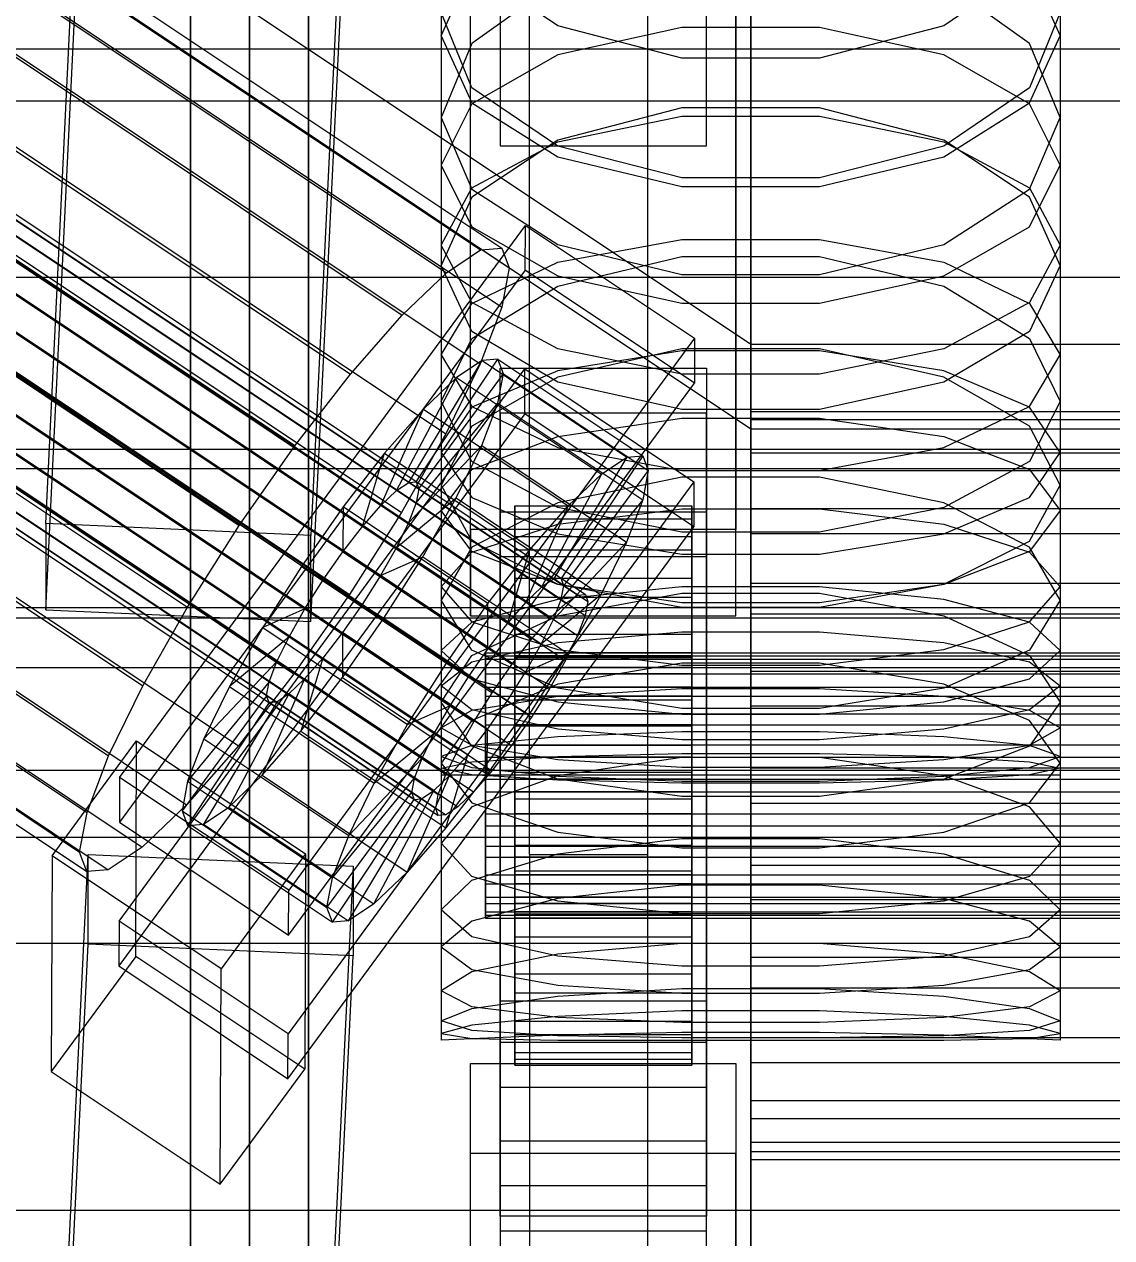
# Model space of a CAD drawing. Header units: millimetres. Extents: x -1970 to 34302, y -80068 to 6837.
# Drawn here: x -179.3 to -105.5, y -34680.6 to -34598.3 of the extents above; entities that cross this region are included whole.
import ezdxf

# ---------------------------------------------------------------- set-up
doc = ezdxf.new("R2010")
doc.units = ezdxf.units.MM
for name, color, linetype, lineweight in [('COTAS_O', 1, 'Continuous', 0), ('frontal_briquetadora', 7, 'Continuous', 0), ('frontal_C01', 7, 'Continuous', 0), ('frontal_C02', 7, 'Continuous', 0), ('frontal_C05-C07', 7, 'Continuous', 0), ('frontal_C07', 7, 'Continuous', 0), ('frontal_mezcladora', 7, 'Continuous', 0)]:
    doc.layers.add(name, color=color, linetype=linetype, lineweight=lineweight)
doc.dimstyles.new('R19_100', dxfattribs={"dimtxt": 250, "dimasz": 150, "dimexe": 150, "dimexo": 80, "dimgap": 100, "dimtad": 1, "dimtih": 1, "dimtoh": 1, "dimdsep": 46, "dimcen": 0.09, "dimadec": 0, "dimazin": 0, "dimtfac": 1, "dimtdec": 4, "dimtofl": 0, "dimtmove": 0, "dimatfit": 3, "dimfxl": 1, "dimtolj": 1, "dimtzin": 0, "dimarcsym": 0})

# ---------------------------------------------------------------- blocks, each defined once
blk = doc.blocks.new('*D38')
at = {"layer": 'COTAS_O', "color": 0, "lineweight": -2, "transparency": 16777216}
for p, q in [((-570, -33700), (200, -33700)), ((50, -34750), (50, -33850)), ((-570, -34900), (200, -34900))]:
    blk.add_line(p, q, dxfattribs=at)
at = {"layer": 'COTAS_O', "color": 0, "transparency": 16777216}
for points in [[(25, -33850), (75, -33850), (50, -33700)], [(25, -34750), (75, -34750), (50, -34900)]]:
    blk.add_solid(points, dxfattribs=at)
at = {"layer": 'Defpoints', "color": 0, "transparency": 16777216}
for p in [(-650, -33700), (50, -33700), (-650, -34900)]:
    blk.add_point(p, dxfattribs=at)
blk = doc.blocks.new('*D39')
at = {"layer": 'COTAS_O', "color": 0, "lineweight": -2, "transparency": 16777216}
for p, q in [((-650, -34820), (-650, -34050)), ((650, -34820), (650, -34050)), ((-500, -34200), (500, -34200))]:
    blk.add_line(p, q, dxfattribs=at)
at = {"layer": 'COTAS_O', "color": 0, "transparency": 16777216}
for points in [[(-500, -34175), (-500, -34225), (-650, -34200)], [(500, -34175), (500, -34225), (650, -34200)]]:
    blk.add_solid(points, dxfattribs=at)
at = {"layer": 'Defpoints', "color": 0, "transparency": 16777216}
for p in [(650, -34200), (-650, -34900), (650, -34900)]:
    blk.add_point(p, dxfattribs=at)

msp = doc.modelspace()

# ---------------------------------------------------------------- linework, layer by layer
at = {"layer": 'frontal_briquetadora'}
for p, q in [((-164, -34454.149), (-164, -34698)), ((-160, -34698), (-160, -34454.149)), ((-160, -34478.149), (-160, -34722)), ((-160, -34727.142), (-160, -34483.291)), ((-160, -34483.291), (-160, -34715.652)), ((-160, -34722.08), (-160, -34489.719)), ((-160, -34489.719), (-160, -34716.717)), ((-168, -34713.16), (-168, -34492.29)), ((-164, -34719.288), (-164, -34492.29)), ((-160, -34719.288), (-160, -34492.29)), ((-160, -34492.29), (-160, -34713.16)), ((-168, -34497.432), (-168, -34718.302)), ((-160, -34718.302), (-160, -34497.432)), ((-151, -34589.538), (-151, -34604.666)), ((-109, -34589.538), (-109, -34604.666)), ((-151, -34599.11), (-148.92, -34594.554)), ((-143.093, -34598.435), (-148.92, -34594.475)), ((-111.08, -34594.475), (-116.907, -34598.435)), ((-111.08, -34594.554), (-109, -34599.11)), ((-143.094, -34595.48), (-148.92, -34599.639)), ((-111.08, -34599.639), (-116.906, -34595.48)), ((-160, -34596.589), (-160, -34607.552)), ((-160, -34596.944), (-160, -34607.881)), ((-160, -34608.209), (-160, -34597.299)), ((-148.92, -34602.634), (-151, -34597.535)), ((-109, -34597.535), (-111.08, -34602.634)), ((-134.673, -34600.632), (-143.093, -34598.435)), ((-134.673, -34598.547), (-143.093, -34600.4)), ((-125.327, -34598.547), (-134.673, -34598.547)), ((-116.907, -34598.435), (-125.327, -34600.632)), ((-116.907, -34600.4), (-125.327, -34598.547)), ((-151, -34599.11), (-151, -34614.698)), ((-151, -34599.11), (-148.92, -34603.666)), ((-148.92, -34599.639), (-151, -34604.666)), ((-111.08, -34603.666), (-109, -34599.11)), ((-109, -34604.666), (-111.08, -34599.639)), ((-109, -34599.11), (-109, -34614.698)), ((-143.093, -34600.4), (-148.92, -34603.738)), ((-111.08, -34603.738), (-116.907, -34600.4)), ((-125.327, -34600.632), (-134.673, -34600.632)), ((-143.094, -34606.596), (-148.92, -34602.634)), ((-111.08, -34602.634), (-116.906, -34606.596)), ((-148.92, -34603.738), (-151, -34607.901)), ((-148.92, -34603.666), (-143.093, -34607.319)), ((-116.907, -34607.319), (-111.08, -34603.666)), ((-109, -34607.901), (-111.08, -34603.738)), ((-151, -34604.666), (-148.92, -34609.515)), ((-134.674, -34603.999), (-143.094, -34606.192)), ((-143.093, -34606.298), (-134.673, -34604.564)), ((-125.326, -34603.999), (-134.674, -34603.999)), ((-134.673, -34604.564), (-125.327, -34604.564)), ((-125.327, -34604.564), (-116.907, -34606.298)), ((-116.906, -34606.192), (-125.326, -34603.999)), ((-111.08, -34609.515), (-109, -34604.666)), ((-143.094, -34606.192), (-148.92, -34610.051)), ((-148.92, -34609.422), (-143.093, -34606.298)), ((-116.907, -34606.298), (-111.08, -34609.422)), ((-111.08, -34610.051), (-116.906, -34606.192)), ((-134.674, -34608.746), (-143.094, -34606.596)), ((-116.906, -34606.596), (-125.326, -34608.746)), ((-160, -34607.552), (-160, -34617.661)), ((-160, -34607.881), (-160, -34617.962)), ((-151, -34607.901), (-151, -34623.913)), ((-151, -34607.901), (-148.92, -34612.065)), ((-143.093, -34607.319), (-134.673, -34609.347)), ((-125.327, -34609.347), (-116.907, -34607.319)), ((-111.08, -34612.065), (-109, -34607.901)), ((-109, -34607.901), (-109, -34623.913)), ((-160, -34618.263), (-160, -34608.209)), ((-125.326, -34608.746), (-134.674, -34608.746)), ((-151, -34613.318), (-148.92, -34609.422)), ((-148.92, -34609.515), (-143.094, -34613.274)), ((-134.673, -34609.347), (-125.327, -34609.347)), ((-116.906, -34613.274), (-111.08, -34609.515)), ((-111.08, -34609.422), (-109, -34613.318)), ((-148.92, -34610.051), (-151, -34614.698)), ((-109, -34614.698), (-111.08, -34610.051)), ((-148.92, -34612.065), (-143.093, -34615.403)), ((-116.907, -34615.403), (-111.08, -34612.065)), ((-151, -34613.318), (-151, -34629.59)), ((-148.92, -34617.214), (-151, -34613.318)), ((-143.094, -34613.274), (-134.674, -34615.311)), ((-143.093, -34614.479), (-134.673, -34612.927)), ((-134.673, -34612.927), (-125.327, -34612.927)), ((-125.327, -34612.927), (-116.907, -34614.479)), ((-125.326, -34615.311), (-116.906, -34613.274)), ((-109, -34613.318), (-111.08, -34617.214)), ((-109, -34613.318), (-109, -34629.59)), ((-148.92, -34617.275), (-143.093, -34614.479)), ((-143.094, -34616.105), (-134.674, -34614.083)), ((-134.674, -34614.083), (-125.326, -34614.083)), ((-125.326, -34614.083), (-116.906, -34616.105)), ((-116.907, -34614.479), (-111.08, -34617.275)), ((-148.92, -34619.163), (-151, -34614.698)), ((-134.674, -34615.311), (-125.326, -34615.311)), ((-109, -34614.698), (-111.08, -34619.163)), ((-148.92, -34619.655), (-143.094, -34616.105)), ((-143.093, -34615.403), (-134.673, -34617.256)), ((-125.327, -34617.256), (-116.907, -34615.403)), ((-116.906, -34616.105), (-111.08, -34619.655)), ((-160, -34617.661), (-160, -34626.89)), ((-151, -34620.762), (-148.92, -34617.275)), ((-143.093, -34620.338), (-148.92, -34617.214)), ((-134.673, -34617.256), (-125.327, -34617.256)), ((-111.08, -34617.214), (-116.907, -34620.338)), ((-111.08, -34617.275), (-109, -34620.762)), ((-160, -34617.962), (-160, -34627.164)), ((-160, -34627.437), (-160, -34618.263)), ((-143.094, -34622.61), (-148.92, -34619.163)), ((-111.08, -34619.163), (-116.906, -34622.61)), ((-151, -34623.913), (-148.92, -34619.655)), ((-111.08, -34619.655), (-109, -34623.913)), ((-151, -34620.762), (-151, -34637.392)), ((-151, -34620.762), (-148.92, -34624.249)), ((-134.674, -34620.353), (-143.094, -34622.259)), ((-134.673, -34622.072), (-143.093, -34620.338)), ((-134.673, -34620.476), (-143.093, -34621.842)), ((-125.326, -34620.353), (-134.674, -34620.353)), ((-125.327, -34620.476), (-134.673, -34620.476)), ((-116.907, -34620.338), (-125.327, -34622.072)), ((-116.907, -34621.842), (-125.327, -34620.476)), ((-116.906, -34622.259), (-125.326, -34620.353)), ((-111.08, -34624.249), (-109, -34620.762)), ((-109, -34620.762), (-109, -34637.392)), ((-143.093, -34621.842), (-148.92, -34624.303)), ((-111.08, -34624.303), (-116.907, -34621.842)), ((-143.094, -34622.259), (-148.92, -34625.598)), ((-134.674, -34624.472), (-143.094, -34622.61)), ((-125.327, -34622.072), (-134.673, -34622.072)), ((-116.906, -34622.61), (-125.326, -34624.472)), ((-111.08, -34625.598), (-116.906, -34622.259)), ((-148.92, -34627.982), (-151, -34623.913)), ((-148.92, -34624.303), (-151, -34627.373)), ((-148.92, -34624.249), (-143.093, -34627.045)), ((-116.907, -34627.045), (-111.08, -34624.249)), ((-109, -34623.913), (-111.08, -34627.982)), ((-109, -34627.373), (-111.08, -34624.303)), ((-143.093, -34626.287), (-134.673, -34625.047)), ((-125.326, -34624.472), (-134.674, -34624.472)), ((-134.673, -34625.047), (-125.327, -34625.047)), ((-125.327, -34625.047), (-116.907, -34626.287)), ((-148.92, -34625.598), (-151, -34629.59)), ((-109, -34629.59), (-111.08, -34625.598)), ((-160, -34626.89), (-160, -34635.216)), ((-148.92, -34628.522), (-143.093, -34626.287)), ((-116.907, -34626.287), (-111.08, -34628.522)), ((-160, -34627.164), (-160, -34635.461)), ((-160, -34635.706), (-160, -34627.437)), ((-151, -34627.373), (-151, -34644.321)), ((-151, -34627.373), (-148.92, -34630.442)), ((-143.093, -34627.045), (-134.673, -34628.597)), ((-125.327, -34628.597), (-116.907, -34627.045)), ((-111.08, -34630.442), (-109, -34627.373)), ((-109, -34627.373), (-109, -34644.321)), ((-151, -34631.309), (-148.92, -34628.522)), ((-143.094, -34631.109), (-148.92, -34627.982)), ((-111.08, -34627.982), (-116.906, -34631.109)), ((-111.08, -34628.522), (-109, -34631.309)), ((-134.674, -34629.063), (-143.094, -34630.791)), ((-125.326, -34629.063), (-134.674, -34629.063)), ((-134.673, -34628.597), (-125.327, -34628.597)), ((-116.906, -34630.791), (-125.326, -34629.063)), ((-151, -34629.59), (-148.92, -34633.39)), ((-111.08, -34633.39), (-109, -34629.59)), ((-148.92, -34630.442), (-143.093, -34632.904)), ((-143.094, -34630.791), (-148.92, -34633.807)), ((-116.907, -34632.904), (-111.08, -34630.442)), ((-111.08, -34633.807), (-116.906, -34630.791)), ((-151, -34631.309), (-151, -34648.447)), ((-148.92, -34634.097), (-151, -34631.309)), ((-134.674, -34632.791), (-143.094, -34631.109)), ((-143.093, -34632.248), (-134.673, -34631.199)), ((-134.673, -34631.199), (-125.327, -34631.199)), ((-125.327, -34631.199), (-116.907, -34632.248)), ((-116.906, -34631.109), (-125.326, -34632.791)), ((-109, -34631.309), (-111.08, -34634.097)), ((-109, -34631.309), (-109, -34648.447)), ((-148.92, -34634.139), (-143.093, -34632.248)), ((-116.907, -34632.248), (-111.08, -34634.139)), ((-148.92, -34633.39), (-143.094, -34636.299)), ((-143.093, -34632.904), (-134.673, -34634.27)), ((-125.326, -34632.791), (-134.674, -34632.791)), ((-125.327, -34634.27), (-116.907, -34632.904)), ((-116.906, -34636.299), (-111.08, -34633.39)), ((-148.92, -34633.807), (-151, -34637.392)), ((-151, -34636.498), (-148.92, -34634.139)), ((-143.093, -34636.332), (-148.92, -34634.097)), ((-134.673, -34634.27), (-125.327, -34634.27)), ((-111.08, -34634.097), (-116.907, -34636.332)), ((-109, -34637.392), (-111.08, -34633.807)), ((-111.08, -34634.139), (-109, -34636.498)), ((-160, -34635.216), (-160, -34642.617)), ((-160, -34635.461), (-160, -34642.833)), ((-160, -34643.049), (-160, -34635.706)), ((-151, -34636.498), (-151, -34653.884)), ((-151, -34636.498), (-148.92, -34638.856)), ((-143.094, -34636.299), (-134.674, -34637.86)), ((-134.673, -34637.572), (-143.093, -34636.332)), ((-134.673, -34636.493), (-143.093, -34637.349)), ((-125.327, -34636.493), (-134.673, -34636.493)), ((-116.907, -34636.332), (-125.327, -34637.572)), ((-116.907, -34637.349), (-125.327, -34636.493)), ((-125.326, -34637.86), (-116.906, -34636.299)), ((-111.08, -34638.856), (-109, -34636.498)), ((-109, -34636.498), (-109, -34653.884)), ((-148.92, -34640.781), (-151, -34637.392)), ((-143.093, -34637.349), (-148.92, -34638.892)), ((-143.094, -34638.466), (-134.674, -34636.92)), ((-134.674, -34636.92), (-125.326, -34636.92)), ((-125.327, -34637.572), (-134.673, -34637.572)), ((-125.326, -34636.92), (-116.906, -34638.466)), ((-111.08, -34638.892), (-116.907, -34637.349)), ((-109, -34637.392), (-111.08, -34640.781)), ((-134.674, -34637.86), (-125.326, -34637.86)), ((-148.92, -34638.892), (-151, -34640.815)), ((-148.92, -34641.151), (-143.094, -34638.466)), ((-148.92, -34638.856), (-143.093, -34640.747)), ((-116.907, -34640.747), (-111.08, -34638.856)), ((-116.906, -34638.466), (-111.08, -34641.151)), ((-109, -34640.815), (-111.08, -34638.892)), ((-143.093, -34640.265), (-134.673, -34639.539)), ((-134.673, -34639.539), (-125.327, -34639.539)), ((-125.327, -34639.539), (-116.907, -34640.265)), ((-151, -34640.815), (-151, -34658.409)), ((-151, -34640.815), (-148.92, -34642.739)), ((-148.92, -34641.573), (-143.093, -34640.265)), ((-143.094, -34643.357), (-148.92, -34640.781)), ((-143.093, -34640.747), (-134.673, -34641.797)), ((-125.327, -34641.797), (-116.907, -34640.747)), ((-116.907, -34640.265), (-111.08, -34641.573)), ((-111.08, -34640.781), (-116.906, -34643.357)), ((-111.08, -34642.739), (-109, -34640.815)), ((-109, -34640.815), (-109, -34658.409)), ((-151, -34644.321), (-148.92, -34641.151)), ((-151, -34643.204), (-148.92, -34641.573)), ((-134.674, -34641.675), (-143.094, -34643.097)), ((-125.326, -34641.675), (-134.674, -34641.675)), ((-116.906, -34643.097), (-125.326, -34641.675)), ((-111.08, -34641.151), (-109, -34644.321)), ((-111.08, -34641.573), (-109, -34643.204)), ((-134.673, -34641.797), (-125.327, -34641.797)), ((-160, -34642.617), (-160, -34649.075)), ((-160, -34642.833), (-160, -34649.261)), ((-160, -34649.447), (-160, -34643.049)), ((-151, -34643.204), (-151, -34660.914)), ((-148.92, -34644.835), (-151, -34643.204)), ((-148.92, -34642.739), (-143.093, -34644.281)), ((-143.094, -34643.097), (-148.92, -34645.558)), ((-134.674, -34644.733), (-143.094, -34643.357)), ((-116.906, -34643.357), (-125.326, -34644.733)), ((-116.907, -34644.281), (-111.08, -34642.739)), ((-111.08, -34645.558), (-116.906, -34643.097)), ((-109, -34643.204), (-111.08, -34644.835)), ((-109, -34643.204), (-109, -34660.914)), ((-148.92, -34644.859), (-143.093, -34643.905)), ((-143.093, -34643.905), (-134.673, -34643.376)), ((-134.673, -34643.376), (-125.327, -34643.376)), ((-125.327, -34643.376), (-116.907, -34643.905)), ((-116.907, -34643.905), (-111.08, -34644.859)), ((-148.92, -34647.291), (-151, -34644.321)), ((-151, -34646.048), (-148.92, -34644.859)), ((-143.093, -34646.144), (-148.92, -34644.835)), ((-143.093, -34644.281), (-134.673, -34645.137)), ((-125.326, -34644.733), (-134.674, -34644.733)), ((-125.327, -34645.137), (-116.907, -34644.281)), ((-111.08, -34644.835), (-116.907, -34646.144)), ((-109, -34644.321), (-111.08, -34647.291)), ((-111.08, -34644.859), (-109, -34646.048)), ((-148.92, -34645.558), (-151, -34648.447)), ((-134.673, -34645.137), (-125.327, -34645.137)), ((-109, -34648.447), (-111.08, -34645.558)), ((-151, -34646.048), (-151, -34663.894)), ((-151, -34646.048), (-148.92, -34647.238)), ((-143.093, -34646.656), (-148.92, -34647.254)), ((-134.673, -34646.869), (-143.093, -34646.144)), ((-134.673, -34646.325), (-143.093, -34646.656)), ((-125.327, -34646.325), (-134.673, -34646.325)), ((-116.907, -34646.144), (-125.327, -34646.869)), ((-116.907, -34646.656), (-125.327, -34646.325)), ((-111.08, -34647.254), (-116.907, -34646.656)), ((-111.08, -34647.238), (-109, -34646.048)), ((-109, -34646.048), (-109, -34663.894)), ((-148.92, -34647.254), (-151, -34647.998)), ((-148.92, -34647.238), (-143.093, -34648.191)), ((-143.094, -34649.528), (-148.92, -34647.291)), ((-125.327, -34646.869), (-134.673, -34646.869)), ((-116.907, -34648.191), (-111.08, -34647.238)), ((-111.08, -34647.291), (-116.906, -34649.528)), ((-109, -34647.998), (-111.08, -34647.254)), ((-151, -34647.998), (-151, -34665.938)), ((-151, -34647.998), (-148.92, -34648.743)), ((-148.92, -34648.352), (-143.093, -34647.994)), ((-134.674, -34648.069), (-143.094, -34649.303)), ((-143.093, -34647.994), (-134.673, -34647.795)), ((-143.093, -34648.191), (-134.673, -34648.721)), ((-125.326, -34648.069), (-134.674, -34648.069)), ((-134.673, -34647.795), (-125.327, -34647.795)), ((-125.327, -34647.795), (-116.907, -34647.994)), ((-125.327, -34648.721), (-116.907, -34648.191)), ((-116.906, -34649.303), (-125.326, -34648.069)), ((-116.907, -34647.994), (-111.08, -34648.352)), ((-111.08, -34648.743), (-109, -34647.998)), ((-109, -34647.998), (-109, -34665.938)), ((-160, -34649.075), (-160, -34654.572)), ((-151, -34648.799), (-148.92, -34648.352)), ((-151, -34648.447), (-148.92, -34651.133)), ((-151, -34648.799), (-151, -34666.778)), ((-148.92, -34649.246), (-151, -34648.799)), ((-148.92, -34648.743), (-143.093, -34649.34)), ((-134.673, -34648.721), (-125.327, -34648.721)), ((-116.907, -34649.34), (-111.08, -34648.743)), ((-111.08, -34648.352), (-109, -34648.799)), ((-111.08, -34651.133), (-109, -34648.447)), ((-109, -34648.799), (-111.08, -34649.246)), ((-109, -34648.799), (-109, -34666.778)), ((-160, -34649.261), (-160, -34654.728)), ((-160, -34654.883), (-160, -34649.447)), ((-151, -34649.25), (-151, -34667.25)), ((-151, -34649.25), (-148.92, -34649.25)), ((-143.093, -34649.605), (-148.92, -34649.246)), ((-148.92, -34649.25), (-143.093, -34649.25)), ((-143.094, -34649.303), (-148.92, -34651.424)), ((-134.674, -34650.715), (-143.094, -34649.528)), ((-143.093, -34649.25), (-134.673, -34649.25)), ((-143.093, -34649.34), (-134.673, -34649.671)), ((-134.673, -34649.804), (-143.093, -34649.605)), ((-134.673, -34649.25), (-125.327, -34649.25)), ((-134.673, -34649.671), (-125.327, -34649.671)), ((-125.327, -34649.804), (-134.673, -34649.804)), ((-125.327, -34649.25), (-116.907, -34649.25)), ((-125.327, -34649.671), (-116.907, -34649.34)), ((-116.907, -34649.605), (-125.327, -34649.804)), ((-116.906, -34649.528), (-125.326, -34650.715)), ((-111.08, -34649.246), (-116.907, -34649.605)), ((-116.907, -34649.25), (-111.08, -34649.25)), ((-111.08, -34651.424), (-116.906, -34649.303)), ((-111.08, -34649.25), (-109, -34649.25)), ((-109, -34649.25), (-109, -34667.25)), ((-125.326, -34650.715), (-134.674, -34650.715)), ((-148.92, -34651.424), (-151, -34653.884)), ((-148.92, -34651.133), (-143.094, -34653.142)), ((-116.906, -34653.142), (-111.08, -34651.133)), ((-109, -34653.884), (-111.08, -34651.424)), ((-143.094, -34653.142), (-134.674, -34654.2)), ((-125.326, -34654.2), (-116.906, -34653.142)), ((-148.92, -34656.141), (-151, -34653.884)), ((-143.094, -34654.607), (-134.674, -34653.565)), ((-134.674, -34653.565), (-125.326, -34653.565)), ((-125.326, -34653.565), (-116.906, -34654.607)), ((-109, -34653.884), (-111.08, -34656.141)), ((-160, -34654.572), (-160, -34659.095)), ((-160, -34654.728), (-160, -34659.221)), ((-160, -34659.345), (-160, -34654.883)), ((-148.92, -34656.382), (-143.094, -34654.607)), ((-134.674, -34654.2), (-125.326, -34654.2)), ((-116.906, -34654.607), (-111.08, -34656.382)), ((-151, -34658.409), (-148.92, -34656.382)), ((-143.094, -34657.802), (-148.92, -34656.141)), ((-111.08, -34656.141), (-116.906, -34657.802)), ((-111.08, -34656.382), (-109, -34658.409)), ((-134.674, -34656.722), (-143.094, -34657.636)), ((-125.326, -34656.723), (-134.674, -34656.722)), ((-116.906, -34657.636), (-125.326, -34656.723)), ((-143.094, -34657.636), (-148.92, -34659.178)), ((-134.674, -34658.667), (-143.094, -34657.802)), ((-116.906, -34657.802), (-125.326, -34658.667)), ((-111.08, -34659.178), (-116.906, -34657.636)), ((-148.92, -34660.23), (-151, -34658.409)), ((-125.326, -34658.667), (-134.674, -34658.667)), ((-109, -34658.409), (-111.08, -34660.23)), ((-160, -34659.095), (-160, -34662.632)), ((-160, -34659.221), (-160, -34662.727)), ((-160, -34662.82), (-160, -34659.345)), ((-148.92, -34659.178), (-151, -34660.914)), ((-109, -34660.914), (-111.08, -34659.178)), ((-143.094, -34661.54), (-148.92, -34660.23)), ((-111.08, -34660.23), (-116.906, -34661.54)), ((-151, -34660.914), (-148.92, -34662.441)), ((-143.094, -34661.41), (-148.92, -34662.6)), ((-134.674, -34660.692), (-143.094, -34661.41)), ((-125.326, -34660.692), (-134.674, -34660.692)), ((-116.906, -34661.41), (-125.326, -34660.692)), ((-111.08, -34662.6), (-116.906, -34661.41)), ((-111.08, -34662.441), (-109, -34660.914)), ((-134.674, -34662.209), (-143.094, -34661.54)), ((-125.326, -34662.209), (-134.674, -34662.209)), ((-116.906, -34661.54), (-125.326, -34662.209)), ((-160, -34662.632), (-160, -34665.174)), ((-160, -34662.727), (-160, -34665.237)), ((-160, -34665.3), (-160, -34662.82)), ((-148.92, -34662.6), (-151, -34663.894)), ((-148.92, -34662.441), (-143.094, -34663.515)), ((-116.906, -34663.515), (-111.08, -34662.441)), ((-109, -34663.894), (-111.08, -34662.6)), ((-148.92, -34664.979), (-151, -34663.894)), ((-143.094, -34663.515), (-134.674, -34664.053)), ((-143.094, -34664.254), (-134.674, -34663.732)), ((-134.674, -34663.732), (-125.326, -34663.732)), ((-125.326, -34664.053), (-116.906, -34663.515)), ((-125.326, -34663.732), (-116.906, -34664.254)), ((-109, -34663.894), (-111.08, -34664.979)), ((-148.92, -34665.088), (-143.094, -34664.254)), ((-134.674, -34664.053), (-125.326, -34664.053)), ((-116.906, -34664.254), (-111.08, -34665.088)), ((-160, -34665.174), (-160, -34666.715)), ((-160, -34665.237), (-160, -34666.747)), ((-160, -34666.778), (-160, -34665.3)), ((-151, -34665.938), (-148.92, -34665.088)), ((-143.094, -34665.696), (-148.92, -34664.979)), ((-134.674, -34665.239), (-143.094, -34665.629)), ((-125.326, -34665.239), (-134.674, -34665.239)), ((-116.906, -34665.629), (-125.326, -34665.239)), ((-111.08, -34664.979), (-116.906, -34665.696)), ((-111.08, -34665.088), (-109, -34665.938)), ((-148.92, -34666.577), (-151, -34665.938)), ((-148.92, -34666.225), (-151, -34666.778)), ((-143.094, -34665.629), (-148.92, -34666.225)), ((-134.674, -34666.036), (-143.094, -34665.696)), ((-125.326, -34666.036), (-134.674, -34666.036)), ((-116.906, -34665.696), (-125.326, -34666.036)), ((-111.08, -34666.225), (-116.906, -34665.629)), ((-109, -34665.938), (-111.08, -34666.577)), ((-109, -34666.778), (-111.08, -34666.225)), ((-160, -34666.715), (-160, -34667.25)), ((-160, -34666.747), (-160, -34667.25)), ((-160, -34667.25), (-160, -34666.778)), ((-151, -34666.778), (-148.92, -34667.119)), ((-148.92, -34667.144), (-151, -34667.25)), ((-143.094, -34666.937), (-148.92, -34666.577)), ((-143.094, -34666.906), (-148.92, -34667.144)), ((-148.92, -34667.119), (-143.094, -34667.24)), ((-134.674, -34666.715), (-143.094, -34666.906)), ((-134.674, -34667.078), (-143.094, -34666.937)), ((-125.326, -34666.715), (-134.674, -34666.715)), ((-125.326, -34667.078), (-134.674, -34667.078)), ((-116.906, -34666.906), (-125.326, -34666.715)), ((-116.906, -34666.937), (-125.326, -34667.078)), ((-111.08, -34666.577), (-116.906, -34666.937)), ((-111.08, -34667.144), (-116.906, -34666.906)), ((-116.906, -34667.24), (-111.08, -34667.119)), ((-111.08, -34667.119), (-109, -34666.778)), ((-109, -34667.25), (-111.08, -34667.144)), ((-143.094, -34667.24), (-134.674, -34667.248)), ((-134.674, -34667.248), (-125.326, -34667.248)), ((-125.326, -34667.248), (-116.906, -34667.24))]:
    msp.add_line(p, q, dxfattribs=at)
at = {"layer": 'frontal_C01'}
for p, q in [((-130, -34620.053), (-130, -34323.357)), ((-130, -34329.075), (-130, -34625.771)), ((-332.629, -34490.645), (-148.32, -34613.643)), ((-331.181, -34490.53), (-146.872, -34613.528)), ((-330.692, -34491.856), (-146.383, -34614.854)), ((-334.938, -34492.193), (-150.629, -34615.191)), ((-355.53, -34494.38), (-141.731, -34637.058)), ((-355.017, -34494.34), (-141.218, -34637.018)), ((-356.348, -34494.929), (-142.549, -34637.607)), ((-354.844, -34494.81), (-141.045, -34637.487)), ((-337.95, -34495.068), (-153.641, -34618.066)), ((-331.197, -34494.532), (-146.887, -34617.53)), ((-357.415, -34495.948), (-143.617, -34638.625)), ((-355.022, -34495.758), (-141.224, -34638.436)), ((-358.659, -34497.367), (-144.861, -34640.045)), ((-355.541, -34497.12), (-141.742, -34639.798)), ((-332.659, -34498.376), (-148.35, -34621.374)), ((-146.196, -34641.769), (-359.995, -34499.091)), ((-356.363, -34498.803), (-142.565, -34641.481)), ((-341.461, -34499.074), (-157.152, -34622.072)), ((-357.434, -34500.692), (-143.635, -34643.37)), ((-361.332, -34501.001), (-147.533, -34643.679)), ((-362.578, -34502.968), (-148.779, -34645.646)), ((-358.68, -34502.659), (-144.881, -34645.337)), ((-334.981, -34503.126), (-150.672, -34626.124)), ((-160.922, -34626.937), (-345.231, -34503.939)), ((-363.648, -34504.858), (-149.85, -34647.535)), ((-360.017, -34504.57), (-146.218, -34647.247)), ((-364.471, -34506.541), (-150.672, -34649.219)), ((-361.352, -34506.293), (-147.554, -34648.971)), ((-364.989, -34507.903), (-151.191, -34650.581)), ((-362.596, -34507.713), (-148.798, -34650.391)), ((-365.168, -34508.851), (-151.369, -34651.529)), ((-363.664, -34508.732), (-149.865, -34651.41)), ((-338.003, -34508.459), (-153.694, -34631.457)), ((-364.995, -34509.321), (-151.196, -34651.999)), ((-364.482, -34509.28), (-150.683, -34651.958)), ((-349.002, -34509.331), (-164.693, -34632.329)), ((-341.52, -34514.01), (-157.211, -34637.008)), ((-352.519, -34514.882), (-168.21, -34637.88)), ((-345.291, -34519.401), (-160.982, -34642.399)), ((-355.541, -34520.214), (-171.232, -34643.212)), ((-349.061, -34524.266), (-164.752, -34647.264)), ((-357.863, -34524.964), (-173.554, -34647.962)), ((-359.326, -34528.808), (-175.016, -34651.806)), ((-352.572, -34528.272), (-168.263, -34651.271)), ((-355.584, -34531.147), (-171.275, -34654.146)), ((-359.83, -34531.484), (-175.521, -34654.482)), ((-359.341, -34532.81), (-175.032, -34655.808)), ((-357.893, -34532.695), (-173.584, -34655.693)), ((-130, -34620.053), (-228.298, -34554.454)), ((-228.298, -34560.172), (-130, -34625.771)), ((-172.809, -34649.418), (-145.277, -34611.975)), ((-145.289, -34615.018), (-145.277, -34611.975)), ((-145.277, -34611.975), (-133.809, -34619.628)), ((-150.629, -34615.191), (-148.32, -34613.643)), ((-148.32, -34613.643), (-146.872, -34613.528)), ((-146.872, -34613.528), (-146.383, -34614.854)), ((-145.289, -34615.018), (-172.821, -34652.462)), ((-153.641, -34618.066), (-150.629, -34615.191)), ((-146.383, -34614.854), (-146.887, -34617.53)), ((-133.821, -34622.672), (-145.289, -34615.018)), ((-146.887, -34617.53), (-148.35, -34621.374)), ((-157.152, -34622.072), (-153.641, -34618.066)), ((-133.809, -34619.628), (-161.341, -34657.071)), ((-133.809, -34619.628), (-133.821, -34622.672)), ((-130, -34916.749), (-130, -34620.053)), ((0, -34620.053), (-130, -34620.053)), ((-153.199, -34629.405), (-148.226, -34621.128)), ((-152.686, -34629.364), (-147.143, -34621.042)), ((-148.226, -34621.128), (-149.953, -34622.285)), ((-147.143, -34621.042), (-148.226, -34621.128)), ((-148.226, -34621.128), (-138.396, -34627.687)), ((-147.143, -34621.042), (-137.313, -34627.602)), ((-146.777, -34622.033), (-147.143, -34621.042)), ((-172.847, -34659.158), (-145.315, -34621.715)), ((-148.35, -34621.374), (-150.672, -34626.124)), ((-147, -34624.709), (-147, -34621.666)), ((-147, -34621.666), (-133, -34621.666)), ((-147, -34667.388), (-147, -34621.666)), ((-145.327, -34624.758), (-145.315, -34621.715)), ((-145.315, -34621.715), (-133.847, -34629.368)), ((-133, -34621.666), (-133, -34624.709)), ((-133, -34621.666), (-133, -34667.388)), ((-161.353, -34660.115), (-133.821, -34622.672)), ((-160.922, -34626.937), (-157.152, -34622.072)), ((-154.017, -34629.953), (-149.953, -34622.285)), ((-152.513, -34629.834), (-146.777, -34622.033)), ((-149.953, -34622.285), (-152.207, -34624.436)), ((-149.953, -34622.285), (-140.123, -34628.845)), ((-147.155, -34624.035), (-146.777, -34622.033)), ((-146.777, -34622.033), (-136.948, -34628.593)), ((-155.085, -34630.972), (-152.207, -34624.436)), ((-152.207, -34624.436), (-154.833, -34627.433)), ((-152.692, -34630.782), (-147.155, -34624.035)), ((-152.207, -34624.436), (-142.377, -34630.996)), ((-148.249, -34626.911), (-147.155, -34624.035)), ((-147.155, -34624.035), (-137.325, -34630.595)), ((-145.327, -34624.758), (-172.859, -34662.202)), ((-133, -34624.709), (-147, -34624.709)), ((-147, -34624.709), (-147, -34670.432)), ((-133.859, -34632.412), (-145.327, -34624.758)), ((-133, -34670.432), (-133, -34624.709)), ((-130, -34625.771), (-130, -34624.595)), ((-130, -34624.595), (-130, -34625.147)), ((-130, -34624.595), (130, -34624.595)), ((-130, -34625.147), (-130, -34627.391)), ((-130, -34625.147), (130, -34625.147)), ((-130, -34625.771), (-130, -34922.468)), ((-130, -34625.771), (0, -34625.771)), ((-130, -34628.597), (-130, -34625.771)), ((-130, -34625.771), (130, -34625.771)), ((-150.672, -34626.124), (-153.694, -34631.457)), ((-164.693, -34632.329), (-160.922, -34626.937)), ((-154.833, -34627.433), (-157.653, -34631.072)), ((-156.329, -34632.392), (-154.833, -34627.433)), ((-154.833, -34627.433), (-145.003, -34633.993)), ((-153.21, -34632.144), (-148.249, -34626.911)), ((-149.985, -34630.464), (-148.249, -34626.911)), ((-148.249, -34626.911), (-138.419, -34633.471)), ((-138.396, -34627.687), (-143.369, -34635.965)), ((-137.313, -34627.602), (-142.856, -34635.924)), ((-140.123, -34628.845), (-138.396, -34627.687)), ((-138.396, -34627.687), (-137.313, -34627.602)), ((-137.313, -34627.602), (-136.948, -34628.593)), ((-130, -34627.391), (-130, -34631.173)), ((-130, -34627.391), (130, -34627.391)), ((-133.847, -34629.368), (-161.379, -34666.812)), ((-153.199, -34629.405), (-152.686, -34629.364)), ((-142.856, -34635.924), (-152.686, -34629.364)), ((-152.686, -34629.364), (-152.513, -34629.834)), ((-140.123, -34628.845), (-144.188, -34636.513)), ((-136.948, -34628.593), (-142.683, -34636.394)), ((-142.377, -34630.996), (-140.123, -34628.845)), ((-136.948, -34628.593), (-137.325, -34630.595)), ((-133.847, -34629.368), (-133.859, -34632.412)), ((-130, -34632.879), (-130, -34628.597)), ((-130, -34628.597), (130, -34628.597)), ((-155.085, -34630.972), (-154.017, -34629.953)), ((-154.017, -34629.953), (-153.199, -34629.405)), ((-144.188, -34636.513), (-154.017, -34629.953)), ((-143.369, -34635.965), (-153.199, -34629.405)), ((-152.513, -34629.834), (-152.692, -34630.782)), ((-142.683, -34636.394), (-152.513, -34629.834)), ((-156.329, -34632.392), (-155.085, -34630.972)), ((-145.255, -34637.532), (-155.085, -34630.972)), ((-154.033, -34633.828), (-149.985, -34630.464)), ((-152.692, -34630.782), (-153.21, -34632.144)), ((-142.862, -34637.342), (-152.692, -34630.782)), ((-152.246, -34634.453), (-149.985, -34630.464)), ((-149.985, -34630.464), (-140.156, -34637.024)), ((-146, -34640.976), (-146, -34630.988)), ((-146, -34630.988), (-146, -34631.401)), ((-146, -34630.988), (-134, -34630.988)), ((-146, -34631.868), (-146, -34630.988)), ((-142.377, -34630.996), (-145.255, -34637.532)), ((-145.003, -34633.993), (-142.377, -34630.996)), ((-137.325, -34630.595), (-142.862, -34637.342)), ((-137.325, -34630.595), (-138.419, -34633.471)), ((-134, -34631.401), (-134, -34630.988)), ((-134, -34630.988), (-134, -34640.976)), ((-134, -34630.988), (-134, -34631.868)), ((-157.653, -34631.072), (-160.474, -34635.105)), ((-157.653, -34631.072), (-157.665, -34634.115)), ((-147.823, -34637.632), (-157.653, -34631.072)), ((-153.694, -34631.457), (-157.211, -34637.008)), ((-147, -34634.449), (-147, -34631.406)), ((-147, -34631.406), (-133, -34631.406)), ((-147, -34677.128), (-147, -34631.406)), ((-146, -34641.172), (-146, -34631.401)), ((-146, -34631.401), (-146, -34633.079)), ((-146, -34631.401), (-134, -34631.401)), ((-134, -34633.079), (-134, -34631.401)), ((-134, -34631.401), (-134, -34641.172)), ((-133, -34631.406), (-133, -34634.449)), ((-133, -34631.406), (-133, -34677.128)), ((-130, -34631.173), (-130, -34636.236)), ((-130, -34631.173), (130, -34631.173)), ((-168.21, -34637.88), (-164.693, -34632.329)), ((-161.391, -34669.855), (-133.859, -34632.412)), ((-157.665, -34634.115), (-156.329, -34632.392)), ((-146.499, -34638.952), (-156.329, -34632.392)), ((-153.21, -34632.144), (-154.033, -34633.828)), ((-143.38, -34638.704), (-153.21, -34632.144)), ((-146, -34641.393), (-146, -34631.868)), ((-146, -34631.868), (-134, -34631.868)), ((-146, -34633.981), (-146, -34631.868)), ((-134, -34631.868), (-134, -34641.393)), ((-134, -34631.868), (-134, -34633.981)), ((-146, -34641.967), (-146, -34633.079)), ((-146, -34633.079), (-146, -34635.909)), ((-146, -34633.079), (-134, -34633.079)), ((-138.419, -34633.471), (-143.38, -34638.704)), ((-138.419, -34633.471), (-140.156, -34637.024)), ((-134, -34635.909), (-134, -34633.079)), ((-134, -34633.079), (-134, -34641.967)), ((-130, -34638.325), (-130, -34632.879)), ((-130, -34632.879), (130, -34632.879)), ((-159.001, -34636.026), (-157.665, -34634.115)), ((-157.665, -34634.115), (-147.835, -34640.675)), ((-154.033, -34633.828), (-155.103, -34635.717)), ((-144.203, -34640.387), (-154.033, -34633.828)), ((-147.823, -34637.632), (-145.003, -34633.993)), ((-145.003, -34633.993), (-146.499, -34638.952)), ((-146, -34642.394), (-146, -34633.981)), ((-146, -34633.981), (-134, -34633.981)), ((-146, -34637.184), (-146, -34633.981)), ((-134, -34633.981), (-134, -34642.394)), ((-134, -34633.981), (-134, -34637.184)), ((-160.474, -34635.105), (-163.105, -34639.257)), ((-159.001, -34636.026), (-160.474, -34635.105)), ((-160.474, -34635.105), (-150.644, -34641.665)), ((-155.103, -34635.717), (-152.246, -34634.453)), ((-154.877, -34638.605), (-152.246, -34634.453)), ((-152.246, -34634.453), (-142.416, -34641.012)), ((-133, -34634.449), (-147, -34634.449)), ((-147, -34634.449), (-147, -34680.172)), ((-133, -34680.172), (-133, -34634.449)), ((-155.103, -34635.717), (-156.35, -34637.684)), ((-145.274, -34642.277), (-155.103, -34635.717)), ((-146, -34643.307), (-146, -34635.909)), ((-146, -34635.909), (-146, -34639.696)), ((-146, -34635.909), (-134, -34635.909)), ((-142.856, -34635.924), (-143.369, -34635.965)), ((-142.683, -34636.394), (-142.856, -34635.924)), ((-134, -34639.696), (-134, -34635.909)), ((-134, -34635.909), (-134, -34643.307)), ((-160.247, -34637.993), (-159.001, -34636.026)), ((-149.171, -34642.586), (-159.001, -34636.026)), ((-144.188, -34636.513), (-145.255, -34637.532)), ((-143.369, -34635.965), (-144.188, -34636.513)), ((-142.862, -34637.342), (-142.683, -34636.394)), ((-130, -34636.236), (-130, -34642.235)), ((-130, -34636.236), (130, -34636.236)), ((-157.211, -34637.008), (-160.982, -34642.399)), ((-145.255, -34637.532), (-146.499, -34638.952)), ((-146, -34643.912), (-146, -34637.184)), ((-146, -34637.184), (-134, -34637.184)), ((-146, -34641.258), (-146, -34637.184)), ((-140.156, -34637.024), (-144.203, -34640.387)), ((-143.617, -34638.625), (-142.549, -34637.607)), ((-143.38, -34638.704), (-142.862, -34637.342)), ((-142.549, -34637.607), (-141.731, -34637.058)), ((-140.156, -34637.024), (-142.416, -34641.012)), ((-141.731, -34637.058), (-141.218, -34637.018)), ((-141.045, -34637.487), (-141.224, -34638.436)), ((-141.218, -34637.018), (-141.045, -34637.487)), ((-134, -34637.184), (-134, -34643.912)), ((-134, -34637.184), (-134, -34641.258)), ((-171.232, -34643.212), (-168.21, -34637.88)), ((-160.247, -34637.993), (-163.105, -34639.257)), ((-161.318, -34639.882), (-160.247, -34637.993)), ((-150.417, -34644.553), (-160.247, -34637.993)), ((-156.35, -34637.684), (-157.686, -34639.594)), ((-156.35, -34637.684), (-154.877, -34638.605)), ((-146.52, -34644.244), (-156.35, -34637.684)), ((-150.644, -34641.665), (-147.823, -34637.632)), ((-147.835, -34640.675), (-147.823, -34637.632)), ((-130, -34644.564), (-130, -34638.325)), ((-130, -34638.325), (130, -34638.325)), ((-157.698, -34642.638), (-154.877, -34638.605)), ((-154.877, -34638.605), (-145.047, -34645.165)), ((-146.499, -34638.952), (-147.835, -34640.675)), ((-144.861, -34640.045), (-143.617, -34638.625)), ((-144.203, -34640.387), (-143.38, -34638.704)), ((-141.224, -34638.436), (-141.742, -34639.798)), ((-163.105, -34639.257), (-165.365, -34643.246)), ((-161.318, -34639.882), (-165.365, -34643.246)), ((-163.105, -34639.257), (-153.275, -34645.817)), ((-162.14, -34641.565), (-161.318, -34639.882)), ((-151.488, -34646.442), (-161.318, -34639.882)), ((-157.686, -34639.594), (-159.022, -34641.318)), ((-157.686, -34639.594), (-157.698, -34642.638)), ((-147.856, -34646.154), (-157.686, -34639.594)), ((-146.196, -34641.769), (-144.861, -34640.045)), ((-146, -34645.101), (-146, -34639.696)), ((-146, -34639.696), (-146, -34644.183)), ((-146, -34639.696), (-134, -34639.696)), ((-141.742, -34639.798), (-142.565, -34641.481)), ((-134, -34644.183), (-134, -34639.696)), ((-134, -34639.696), (-134, -34645.101)), ((-147.835, -34640.675), (-149.171, -34642.586)), ((-145.274, -34642.277), (-144.203, -34640.387)), ((-162.14, -34641.565), (-167.102, -34646.799)), ((-162.659, -34642.927), (-162.14, -34641.565)), ((-152.311, -34648.125), (-162.14, -34641.565)), ((-159.022, -34641.318), (-160.518, -34646.277)), ((-159.022, -34641.318), (-160.266, -34642.738)), ((-149.192, -34647.878), (-159.022, -34641.318)), ((-153.275, -34645.817), (-150.644, -34641.665)), ((-150.644, -34641.665), (-149.171, -34642.586)), ((-148, -34641.393), (-148, -34640.976)), ((-148, -34640.976), (-148, -34641.172)), ((-148, -34640.976), (148, -34640.976)), ((-148, -34641.172), (-148, -34641.967)), ((-148, -34641.172), (148, -34641.172)), ((-148, -34642.394), (-148, -34641.393)), ((-148, -34641.393), (148, -34641.393)), ((-146, -34641.172), (-146, -34640.976)), ((-134, -34640.976), (-146, -34640.976)), ((-146, -34640.976), (-146, -34641.393)), ((-146, -34641.967), (-146, -34641.172)), ((-134, -34641.172), (-146, -34641.172)), ((-146, -34645.841), (-146, -34641.258)), ((-146, -34641.258), (-134, -34641.258)), ((-146, -34645.925), (-146, -34641.258)), ((-134, -34641.393), (-146, -34641.393)), ((-146, -34641.393), (-146, -34642.394)), ((-142.416, -34641.012), (-145.274, -34642.277)), ((-142.416, -34641.012), (-145.047, -34645.165)), ((-142.565, -34641.481), (-143.635, -34643.37)), ((-134, -34640.976), (-134, -34641.172)), ((-134, -34641.393), (-134, -34640.976)), ((-134, -34641.172), (-134, -34641.967)), ((-134, -34641.258), (-134, -34645.841)), ((-134, -34641.258), (-134, -34645.925)), ((-134, -34642.394), (-134, -34641.393)), ((-160.982, -34642.399), (-164.752, -34647.264)), ((-148, -34641.967), (-148, -34643.307)), ((-148, -34641.967), (148, -34641.967)), ((-148, -34643.912), (-148, -34642.394)), ((-148, -34642.394), (148, -34642.394)), ((-147.533, -34643.679), (-146.196, -34641.769)), ((-146.52, -34644.244), (-145.274, -34642.277)), ((-146, -34643.307), (-146, -34641.967)), ((-134, -34641.967), (-146, -34641.967)), ((-134, -34642.394), (-146, -34642.394)), ((-146, -34642.394), (-146, -34643.912)), ((-134, -34641.967), (-134, -34643.307)), ((-134, -34643.912), (-134, -34642.394)), ((-130, -34642.235), (-130, -34648.761)), ((130, -34642.235), (-130, -34642.235)), ((-173.554, -34647.962), (-171.232, -34643.212)), ((-162.659, -34642.927), (-168.196, -34649.675)), ((-165.365, -34643.246), (-167.102, -34646.799)), ((-165.365, -34643.246), (-155.535, -34649.806)), ((-160.266, -34642.738), (-163.144, -34649.274)), ((-162.837, -34643.876), (-162.659, -34642.927)), ((-152.829, -34649.487), (-162.659, -34642.927)), ((-160.266, -34642.738), (-161.333, -34643.756)), ((-160.518, -34646.277), (-157.698, -34642.638)), ((-150.436, -34649.298), (-160.266, -34642.738)), ((-157.698, -34642.638), (-147.868, -34649.198)), ((-149.171, -34642.586), (-150.417, -34644.553)), ((-148, -34643.307), (-148, -34645.101)), ((-148, -34643.307), (148, -34643.307)), ((-146, -34645.101), (-146, -34643.307)), ((-134, -34643.307), (-146, -34643.307)), ((-134, -34643.307), (-134, -34645.101)), ((-162.837, -34643.876), (-168.573, -34651.676)), ((-161.333, -34643.756), (-165.397, -34651.425)), ((-162.664, -34644.345), (-162.837, -34643.876)), ((-153.008, -34650.435), (-162.837, -34643.876)), ((-161.333, -34643.756), (-162.151, -34644.305)), ((-151.503, -34650.316), (-161.333, -34643.756)), ((-148.779, -34645.646), (-147.533, -34643.679)), ((-148, -34645.841), (-148, -34643.912)), ((-148, -34643.912), (148, -34643.912)), ((-134, -34643.912), (-146, -34643.912)), ((-146, -34643.912), (-146, -34645.841)), ((-146, -34644.183), (-146, -34647.227)), ((-134, -34644.183), (-146, -34644.183)), ((-146, -34644.183), (-146, -34649.064)), ((-143.635, -34643.37), (-144.881, -34645.337)), ((-134, -34645.841), (-134, -34643.912)), ((-134, -34647.227), (-134, -34644.183)), ((-134, -34649.064), (-134, -34644.183)), ((-162.664, -34644.345), (-168.208, -34652.668)), ((-162.151, -34644.305), (-167.125, -34652.582)), ((-162.151, -34644.305), (-162.664, -34644.345)), ((-152.835, -34650.905), (-162.664, -34644.345)), ((-152.321, -34650.865), (-162.151, -34644.305)), ((-153.275, -34645.817), (-150.417, -34644.553)), ((-150.417, -34644.553), (-151.488, -34646.442)), ((-147.856, -34646.154), (-146.52, -34644.244)), ((-145.047, -34645.165), (-146.52, -34644.244)), ((-130, -34651.172), (-130, -34644.564)), ((-130, -34644.564), (130, -34644.564)), ((-155.535, -34649.806), (-153.275, -34645.817)), ((-149.85, -34647.535), (-148.779, -34645.646)), ((-148, -34645.101), (-148, -34647.227)), ((-148, -34645.101), (148, -34645.101)), ((-145.047, -34645.165), (-147.868, -34649.198)), ((-144.881, -34645.337), (-146.218, -34647.247)), ((-146, -34647.227), (-146, -34645.101)), ((-134, -34645.101), (-146, -34645.101)), ((-134, -34645.101), (-134, -34647.227)), ((-163.144, -34649.274), (-160.518, -34646.277)), ((-160.518, -34646.277), (-150.688, -34652.837)), ((-155.535, -34649.806), (-151.488, -34646.442)), ((-151.488, -34646.442), (-152.311, -34648.125)), ((-149.192, -34647.878), (-147.856, -34646.154)), ((-148, -34648.052), (-148, -34645.841)), ((-148, -34645.841), (148, -34645.841)), ((-147.868, -34649.198), (-147.856, -34646.154)), ((-134, -34645.841), (-146, -34645.841)), ((-146, -34645.841), (-146, -34648.052)), ((-146, -34648.052), (-146, -34645.925)), ((-146, -34645.925), (-134, -34645.925)), ((-146, -34650.868), (-146, -34645.925)), ((-134, -34648.052), (-134, -34645.841)), ((-134, -34645.925), (-134, -34648.052)), ((-134, -34645.925), (-134, -34650.868)), ((-177.394, -34654.746), (-171.658, -34646.945)), ((-171.715, -34661.555), (-171.658, -34646.945)), ((-171.658, -34646.945), (-160.19, -34654.598)), ((-164.752, -34647.264), (-168.263, -34651.271)), ((-167.102, -34646.799), (-168.196, -34649.675)), ((-167.102, -34646.799), (-157.272, -34653.359)), ((-148, -34647.227), (-148, -34649.539)), ((148, -34647.227), (-148, -34647.227)), ((-146.218, -34647.247), (-147.554, -34648.971)), ((-146, -34647.227), (-134, -34647.227)), ((-146, -34649.539), (-146, -34647.227)), ((-134, -34647.227), (-134, -34649.539)), ((-175.016, -34651.806), (-173.554, -34647.962)), ((-157.272, -34653.359), (-152.311, -34648.125)), ((-152.311, -34648.125), (-152.829, -34649.487)), ((-150.688, -34652.837), (-149.192, -34647.878)), ((-150.672, -34649.219), (-149.85, -34647.535)), ((-150.436, -34649.298), (-149.192, -34647.878)), ((-148, -34650.393), (-148, -34648.052)), ((-148, -34648.052), (148, -34648.052)), ((-134, -34648.052), (-146, -34648.052)), ((-146, -34648.052), (-146, -34650.393)), ((-134, -34650.393), (-134, -34648.052)), ((-147.554, -34648.971), (-148.798, -34650.391)), ((-146, -34649.539), (-146, -34649.064)), ((-146, -34649.064), (-146, -34654.007)), ((-146, -34649.064), (-134, -34649.064)), ((-134, -34654.007), (-134, -34649.064)), ((-134, -34649.064), (-134, -34649.539)), ((-130, -34648.761), (-130, -34655.368)), ((-130, -34648.761), (130, -34648.761)), ((-172.809, -34649.418), (-172.821, -34652.462)), ((-161.341, -34657.071), (-172.809, -34649.418)), ((-168.196, -34649.675), (-168.573, -34651.676)), ((-168.196, -34649.675), (-158.366, -34656.234)), ((-165.397, -34651.425), (-163.144, -34649.274)), ((-163.144, -34649.274), (-153.314, -34655.834)), ((-158.366, -34656.234), (-152.829, -34649.487)), ((-157.272, -34653.359), (-155.535, -34649.806)), ((-153.314, -34655.834), (-150.436, -34649.298)), ((-152.829, -34649.487), (-153.008, -34650.435)), ((-151.503, -34650.316), (-150.436, -34649.298)), ((-151.191, -34650.581), (-150.672, -34649.219)), ((-147.868, -34649.198), (-150.688, -34652.837)), ((-148, -34649.539), (-148, -34651.88)), ((-148, -34649.539), (148, -34649.539)), ((-146, -34651.88), (-146, -34649.539)), ((-134, -34649.539), (-146, -34649.539)), ((-134, -34649.539), (-134, -34651.88)), ((-158.743, -34658.236), (-153.008, -34650.435)), ((-155.567, -34657.984), (-151.503, -34650.316)), ((-153.008, -34650.435), (-152.835, -34650.905)), ((-152.321, -34650.865), (-151.503, -34650.316)), ((-151.369, -34651.529), (-151.191, -34650.581)), ((-148.798, -34650.391), (-149.865, -34651.41)), ((-148, -34652.706), (-148, -34650.393)), ((-148, -34650.393), (148, -34650.393)), ((-146, -34650.393), (-146, -34650.868)), ((-134, -34650.393), (-146, -34650.393)), ((-146, -34650.393), (-146, -34652.706)), ((-134, -34650.868), (-134, -34650.393)), ((-134, -34652.706), (-134, -34650.393)), ((-168.263, -34651.271), (-171.275, -34654.146)), ((-167.125, -34652.582), (-165.397, -34651.425)), ((-165.397, -34651.425), (-155.567, -34657.984)), ((-158.378, -34659.228), (-152.835, -34650.905)), ((-157.295, -34659.142), (-152.321, -34650.865)), ((-152.835, -34650.905), (-152.321, -34650.865)), ((-151.196, -34651.999), (-151.369, -34651.529)), ((-149.865, -34651.41), (-150.683, -34651.958)), ((-146, -34650.868), (-134, -34650.868)), ((-146, -34655.749), (-146, -34650.868)), ((-134, -34650.868), (-134, -34655.749)), ((-130, -34657.697), (-130, -34651.172)), ((-130, -34651.172), (130, -34651.172)), ((-175.521, -34654.482), (-175.016, -34651.806)), ((-168.573, -34651.676), (-168.208, -34652.668)), ((-168.573, -34651.676), (-158.743, -34658.236)), ((-150.683, -34651.958), (-151.196, -34651.999)), ((-148, -34651.88), (-148, -34654.091)), ((-148, -34651.88), (148, -34651.88)), ((-146, -34654.091), (-146, -34651.88)), ((-146, -34651.88), (-146, -34654.007)), ((-134, -34651.88), (-146, -34651.88)), ((-134, -34654.007), (-134, -34651.88)), ((-134, -34651.88), (-134, -34654.091)), ((-172.821, -34652.462), (-161.353, -34660.115)), ((-168.208, -34652.668), (-167.125, -34652.582)), ((-168.208, -34652.668), (-158.378, -34659.228)), ((-167.125, -34652.582), (-157.295, -34659.142)), ((-150.688, -34652.837), (-153.314, -34655.834)), ((-148, -34654.831), (-148, -34652.706)), ((-148, -34652.706), (148, -34652.706)), ((-146, -34652.706), (-146, -34655.749)), ((-134, -34652.706), (-146, -34652.706)), ((-146, -34652.706), (-146, -34654.831)), ((-134, -34655.749), (-134, -34652.706)), ((-134, -34654.831), (-134, -34652.706)), ((-158.366, -34656.234), (-157.272, -34653.359)), ((-146, -34654.007), (-146, -34658.675)), ((-146, -34654.007), (-134, -34654.007)), ((-134, -34658.675), (-134, -34654.007)), ((-177.811, -34713.779), (-174.943, -34654.637)), ((-177.394, -34654.746), (-177.451, -34669.356)), ((-165.926, -34662.399), (-177.394, -34654.746)), ((-175.032, -34655.808), (-175.521, -34654.482)), ((-174.943, -34660.725), (-174.943, -34654.637)), ((-174.943, -34654.637), (-156.962, -34655.428)), ((-171.275, -34654.146), (-173.584, -34655.693)), ((-160.19, -34654.598), (-165.926, -34662.399)), ((-160.19, -34654.598), (-160.247, -34669.208)), ((-148, -34654.091), (-148, -34656.021)), ((-148, -34654.091), (148, -34654.091)), ((-148, -34656.625), (-148, -34654.831)), ((-148, -34654.831), (148, -34654.831)), ((-146, -34656.021), (-146, -34654.091)), ((-146, -34654.091), (-146, -34658.675)), ((-134, -34654.091), (-146, -34654.091)), ((-146, -34654.831), (-146, -34660.237)), ((-134, -34654.831), (-146, -34654.831)), ((-146, -34654.831), (-146, -34656.625)), ((-134, -34658.675), (-134, -34654.091)), ((-134, -34654.091), (-134, -34656.021)), ((-134, -34660.237), (-134, -34654.831)), ((-134, -34656.625), (-134, -34654.831)), ((-173.584, -34655.693), (-175.032, -34655.808)), ((-156.962, -34655.428), (-159.83, -34714.57)), ((-156.962, -34655.428), (-156.962, -34661.516)), ((-130, -34655.368), (-130, -34661.608)), ((-130, -34655.368), (130, -34655.368)), ((-158.743, -34658.236), (-158.366, -34656.234)), ((-153.314, -34655.834), (-155.567, -34657.984)), ((-148, -34656.021), (-148, -34657.538)), ((-148, -34656.021), (148, -34656.021)), ((-146, -34655.749), (-134, -34655.749)), ((-146, -34660.237), (-146, -34655.749)), ((-146, -34657.538), (-146, -34656.021)), ((-146, -34656.021), (-146, -34662.748)), ((-134, -34656.021), (-146, -34656.021)), ((-134, -34655.749), (-134, -34660.237)), ((-134, -34662.748), (-134, -34656.021)), ((-134, -34656.021), (-134, -34657.538)), ((-161.353, -34660.115), (-161.341, -34657.071)), ((-148, -34657.965), (-148, -34656.625)), ((-148, -34656.625), (148, -34656.625)), ((-146, -34656.625), (-146, -34664.024)), ((-134, -34656.625), (-146, -34656.625)), ((-146, -34656.625), (-146, -34657.965)), ((-134, -34664.024), (-134, -34656.625)), ((-134, -34657.965), (-134, -34656.625)), ((-155.567, -34657.984), (-157.295, -34659.142)), ((-148, -34657.538), (-148, -34658.539)), ((-148, -34657.538), (148, -34657.538)), ((-148, -34658.76), (-148, -34657.965)), ((-148, -34657.965), (148, -34657.965)), ((-146, -34658.539), (-146, -34657.538)), ((-146, -34657.538), (-146, -34665.951)), ((-134, -34657.538), (-146, -34657.538)), ((-146, -34657.965), (-146, -34666.853)), ((-134, -34657.965), (-146, -34657.965)), ((-146, -34657.965), (-146, -34658.76)), ((-134, -34665.951), (-134, -34657.538)), ((-134, -34657.538), (-134, -34658.539)), ((-134, -34666.853), (-134, -34657.965)), ((-134, -34658.76), (-134, -34657.965)), ((-130, -34663.696), (-130, -34657.697)), ((-130, -34657.697), (130, -34657.697)), ((-158.378, -34659.228), (-158.743, -34658.236)), ((-148, -34658.539), (-148, -34658.956)), ((-148, -34658.539), (148, -34658.539)), ((-148, -34658.956), (-148, -34658.76)), ((-148, -34658.76), (148, -34658.76)), ((-148, -34658.956), (148, -34658.956)), ((-146, -34658.956), (-146, -34658.539)), ((-146, -34658.539), (-146, -34668.065)), ((-134, -34658.539), (-146, -34658.539)), ((-146, -34658.675), (-146, -34662.748)), ((-146, -34658.675), (-134, -34658.675)), ((-146, -34658.76), (-146, -34668.532)), ((-134, -34658.76), (-146, -34658.76)), ((-146, -34658.76), (-146, -34658.956)), ((-146, -34658.956), (-146, -34668.945)), ((-134, -34658.956), (-146, -34658.956)), ((-134, -34668.065), (-134, -34658.539)), ((-134, -34658.539), (-134, -34658.956)), ((-134, -34662.748), (-134, -34658.675)), ((-134, -34668.532), (-134, -34658.76)), ((-134, -34658.956), (-134, -34658.76)), ((-134, -34668.945), (-134, -34658.956)), ((-172.847, -34659.158), (-172.859, -34662.202)), ((-161.379, -34666.812), (-172.847, -34659.158)), ((-157.295, -34659.142), (-158.378, -34659.228)), ((-146, -34660.237), (-134, -34660.237)), ((-146, -34664.024), (-146, -34660.237)), ((-134, -34660.237), (-134, -34664.024)), ((-177.811, -34719.867), (-174.943, -34660.725)), ((-156.962, -34661.516), (-174.943, -34660.725)), ((-171.715, -34661.555), (-177.451, -34669.356)), ((-172.859, -34662.202), (-161.391, -34669.855)), ((-160.247, -34669.208), (-171.715, -34661.555)), ((-159.83, -34720.658), (-156.962, -34661.516)), ((-130, -34661.608), (-130, -34667.054)), ((-130, -34661.608), (130, -34661.608)), ((-165.983, -34677.009), (-165.926, -34662.399)), ((-146, -34662.748), (-146, -34665.951)), ((-146, -34662.748), (-134, -34662.748)), ((-134, -34665.951), (-134, -34662.748)), ((-130, -34668.759), (-130, -34663.696)), ((-130, -34663.696), (130, -34663.696)), ((-147, -34679.18), (-147, -34664.57)), ((-147, -34664.57), (-133, -34664.57)), ((-147, -34674.095), (-147, -34664.57)), ((-146, -34664.024), (-134, -34664.024)), ((-146, -34666.853), (-146, -34664.024)), ((-134, -34664.024), (-134, -34666.853)), ((-133, -34664.57), (-133, -34679.18)), ((-133, -34664.57), (-133, -34674.095)), ((-146, -34665.951), (-146, -34668.065)), ((-146, -34665.951), (-134, -34665.951)), ((-134, -34668.065), (-134, -34665.951)), ((-161.391, -34669.855), (-161.379, -34666.812)), ((-146, -34666.853), (-134, -34666.853)), ((-146, -34668.532), (-146, -34666.853)), ((-134, -34666.853), (-134, -34668.532)), ((-130, -34667.054), (-130, -34671.336)), ((-130, -34667.054), (130, -34667.054)), ((-133, -34667.388), (-147, -34667.388)), ((-147, -34667.388), (-147, -34670.432)), ((-133, -34670.432), (-133, -34667.388)), ((-149, -34674.919), (-149, -34668.831)), ((-149, -34668.831), (-131, -34668.831)), ((-149, -34714.173), (-149, -34668.831)), ((-146, -34668.065), (-146, -34668.945)), ((-146, -34668.065), (-134, -34668.065)), ((-146, -34668.532), (-134, -34668.532)), ((-146, -34668.945), (-146, -34668.532)), ((-134, -34668.945), (-134, -34668.065)), ((-134, -34668.532), (-134, -34668.945)), ((-131, -34668.831), (-131, -34674.919)), ((-131, -34668.831), (-131, -34714.173)), ((-130, -34672.541), (-130, -34668.759)), ((-130, -34668.759), (130, -34668.759)), ((-177.451, -34669.356), (-165.983, -34677.009)), ((-165.983, -34677.009), (-160.247, -34669.208)), ((-146, -34668.945), (-134, -34668.945)), ((-147, -34670.432), (-133, -34670.432)), ((-130, -34671.336), (-130, -34674.161)), ((-130, -34671.336), (130, -34671.336)), ((-130, -34674.785), (-130, -34672.541)), ((-130, -34672.541), (130, -34672.541)), ((-133, -34674.095), (-147, -34674.095)), ((-147, -34674.095), (-147, -34688.706)), ((-133, -34688.706), (-133, -34674.095)), ((-130, -34674.161), (-130, -34675.338)), ((-130, -34674.161), (130, -34674.161)), ((-131, -34674.919), (-149, -34674.919)), ((-149, -34720.26), (-149, -34674.919)), ((-131, -34720.26), (-131, -34674.919)), ((-130, -34675.338), (-130, -34674.785)), ((-130, -34674.785), (130, -34674.785)), ((-130, -34675.338), (130, -34675.338)), ((-133, -34677.128), (-147, -34677.128)), ((-147, -34677.128), (-147, -34680.172)), ((-133, -34680.172), (-133, -34677.128)), ((-133, -34679.18), (-147, -34679.18)), ((-147, -34679.18), (-147, -34688.706)), ((-133, -34688.706), (-133, -34679.18)), ((-147, -34680.172), (-133, -34680.172))]:
    msp.add_line(p, q, dxfattribs=at)
at = {"layer": 'frontal_C02'}
for p, q in [((-130, -34822.796), (-130, -34537.975)), ((-130, -34543.716), (-130, -34828.537)), ((-177.811, -34632.206), (-174.943, -34572.829)), ((-156.962, -34573.623), (-159.83, -34633)), ((-177.811, -34638.052), (-174.943, -34578.675)), ((-159.83, -34638.846), (-156.962, -34579.469)), ((-149, -34632.601), (-149, -34587.08)), ((-131, -34587.08), (-131, -34632.601)), ((-149, -34638.447), (-149, -34592.925)), ((-147, -34592.551), (-147, -34606.58)), ((-133, -34606.58), (-133, -34592.551)), ((-131, -34638.447), (-131, -34592.925)), ((-147, -34597.017), (-147, -34606.58)), ((-133, -34606.58), (-133, -34597.017)), ((-147, -34606.58), (-133, -34606.58)), ((-450, -34615.487), (450, -34615.487)), ((450, -34627.178), (-450, -34627.178)), ((-425, -34627.144), (425, -34627.144)), ((-159.83, -34633), (-177.811, -34632.206)), ((-177.811, -34632.206), (-177.811, -34638.052)), ((-131, -34632.601), (-149, -34632.601)), ((-149, -34632.601), (-149, -34638.447)), ((-131, -34638.447), (-131, -34632.601)), ((-159.83, -34638.846), (-159.83, -34633)), ((-177.811, -34638.052), (-159.83, -34638.846)), ((425, -34638.62), (-425, -34638.62)), ((-149, -34638.447), (-131, -34638.447)), ((425, -34641.991), (-425, -34641.991)), ((450, -34648.959), (-450, -34648.959)), ((-425, -34653.467), (425, -34653.467)), ((-450, -34660.649), (450, -34660.649))]:
    msp.add_line(p, q, dxfattribs=at)
at = {"layer": 'frontal_C05-C07'}
msp.add_line((-250, -34678.77), (250, -34678.77), dxfattribs=at)
at = {"layer": 'frontal_C07'}
for p, q in [((300, -34603.554), (-300, -34603.554)), ((-300, -34628.473), (300, -34628.473))]:
    msp.add_line(p, q, dxfattribs=at)
at = {"layer": 'frontal_mezcladora'}
for p, q in [((-145, -34654.654), (-145, -34590)), ((-137, -34590), (-137, -34654.654)), ((-315, -34600), (315, -34600)), ((-420, -34637.898), (240, -34637.898)), ((-145, -34654.654), (-145, -34709.466)), ((-145, -34654.654), (-137, -34654.654)), ((-137, -34654.654), (-137, -34709.466))]:
    msp.add_line(p, q, dxfattribs=at)

# ---------------------------------------------------------------- dimensions: what is measured, and where the dimension line sits
at = {"layer": 'COTAS_O'}
for p2, distance, picture, middle in [((-650, -33700), -700, '*D38', (50, -34300)), ((650, -34900), 700, '*D39', (0, -34200))]:
    dim = msp.add_aligned_dim(p1=(-650, -34900), p2=p2, distance=distance, text='<> O', dimstyle='R19_100', dxfattribs=at)
    dim.commit()
    dim.dimension.update_dxf_attribs({"geometry": picture, "text_midpoint": middle})

doc.saveas('drawing.dxf')
